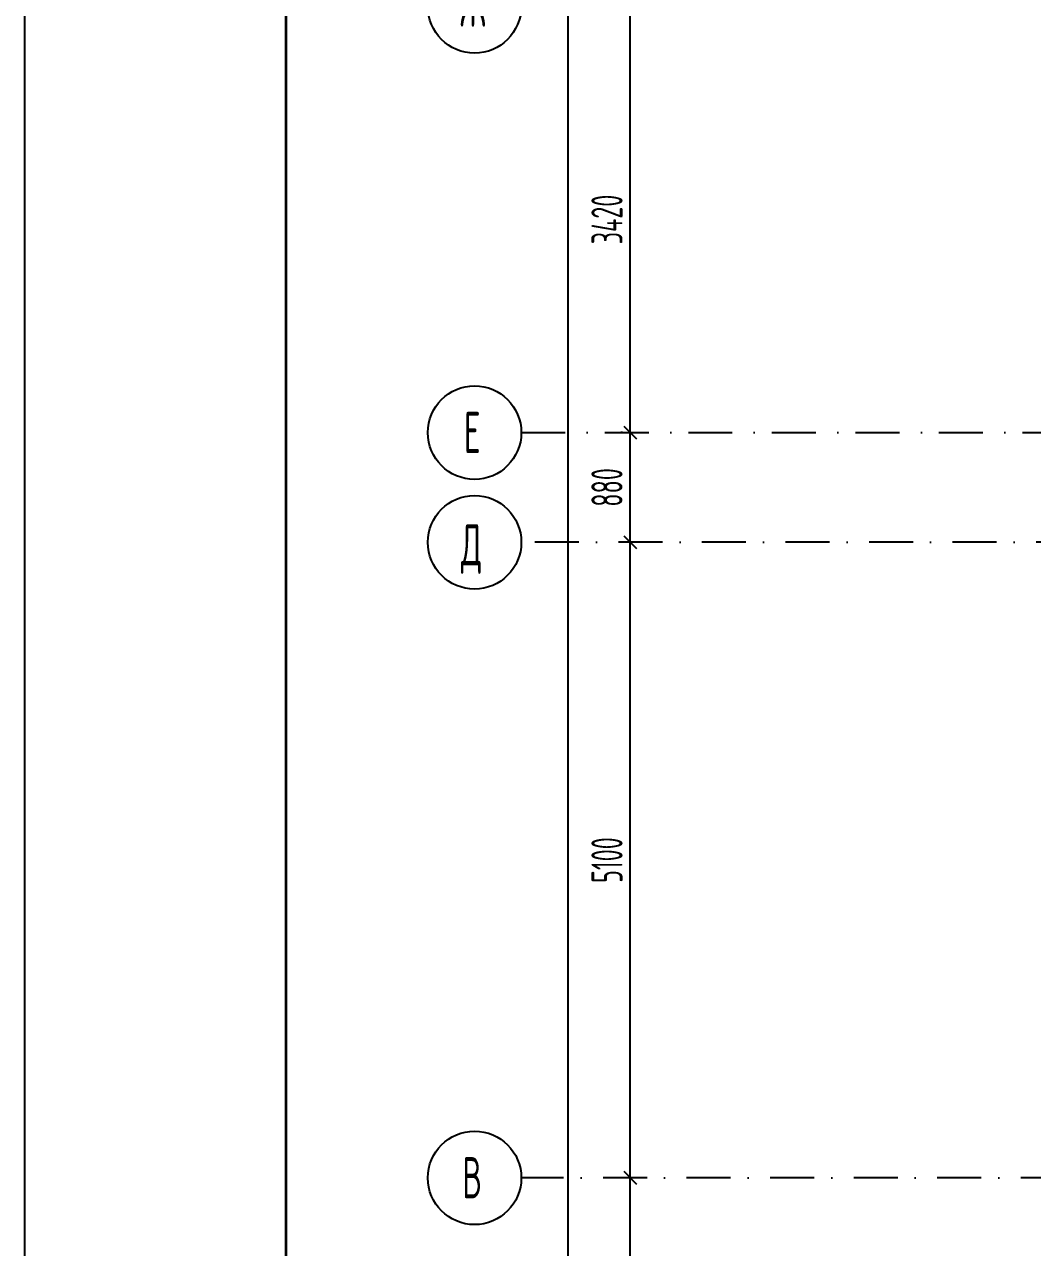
# Model space of a CAD drawing. Extents: x -1560602 to 321118, y -2308202 to -430103.
# Drawn here: x -1560602 to -1552512, y -2124734 to -2114920 of the extents above; entities that cross this region are included whole.
import ezdxf

# ---------------------------------------------------------------- set-up
doc = ezdxf.new("R2010")
doc.units = 0
doc.header["$MEASUREMENT"] = 0
doc.header["$PDSIZE"] = -5
doc.linetypes.add('Dot & Dashed', pattern=[670.277762, 352.777767, -176.388884, 0, -141.111112])
doc.linetypes.add('Штрихпунктирная', pattern=[0.670278, 0.352778, -0.176389, 0, -0.141111])
doc.layers.get('0').update_dxf_attribs({"color": 255, "linetype": 'CONTINUOUS'})
doc.layers.get('Defpoints').update_dxf_attribs({"linetype": 'CONTINUOUS'})
doc.layers.add('Оси', color=253, linetype='Dot & Dashed')
doc.layers.add('РАЗМЕРЫ', color=255, linetype='CONTINUOUS')
doc.styles.add('GOST 2.304', font='CS_Gost2304.shx', dxfattribs={"width": 0.7})
doc.styles.get("Standard").update_dxf_attribs({"font": 'spds.shx', "width": 0.7, "height": 250})
doc.styles.add('СГЕНЕРИР_СТИЛЬ_1', font='')
doc.styles.get('СГЕНЕРИР_СТИЛЬ_1').set_extended_font_data('GOST_type_A')
doc.dimstyles.new('SPDS', dxfattribs={"dimscale": 100, "dimtxt": 2.5, "dimasz": 1, "dimexe": 0.75, "dimexo": 0.625, "dimtad": 1, "dimdec": 0, "dimtxsty": 'GOST 2.304', "dimblk": 'OBLIQUE', "dimcen": 2.5, "dimdle": 1, "dimadec": 0, "dimazin": 2, "dimtfac": 0.75, "dimtdec": 0, "dimtmove": 0, "dimatfit": 0, "dimfxl": 1, "dimtolj": 1, "dimarcsym": 1})

# ---------------------------------------------------------------- blocks, each defined once
blk = doc.blocks.new('_Oblique')
at = {"color": 0, "linetype": 'ByBlock', "lineweight": -2}
blk.add_line((-0.5, -0.5), (0.5, 0.5), dxfattribs=at)
blk = doc.blocks.new('*D341')
at = {"layer": 'Defpoints', "color": 0, "transparency": 16777216}
for p in [(-1555739.6, -2124174.8), (-1555739.6, -2124174.8), (-1555739.6, -2127924.8)]:
    blk.add_point(p, dxfattribs=at)
at = {"layer": 'РАЗМЕРЫ', "color": 0, "lineweight": -2, "transparency": 16777216}
for p, q in [((-1555739.6, -2128024.8), (-1555739.6, -2124074.8)), ((-1555802.1, -2124174.8), (-1555814.6, -2124174.8)), ((-1555802.1, -2127924.8), (-1555814.6, -2127924.8))]:
    blk.add_line(p, q, dxfattribs=at)
at = {"layer": 'РАЗМЕРЫ', "color": 0, "lineweight": -2, "transparency": 16777216, "xscale": 100, "yscale": 100, "zscale": 100}
for p, rotation in [((-1555739.6, -2124174.8), 90), ((-1555739.6, -2127924.8), 270)]:
    blk.add_blockref('_Oblique', p, dxfattribs=dict(at, rotation=rotation))
at = {"layer": 'РАЗМЕРЫ', "color": 0, "transparency": 16777216, "insert": (-1555927.1, -2126049.8), "char_height": 250, "attachment_point": 5, "rotation": 90, "style": 'GOST 2.304'}
blk.add_mtext('\\A1;3750', dxfattribs=at)
blk = doc.blocks.new('*D342')
at = {"layer": 'Defpoints', "color": 0, "transparency": 16777216}
for p in [(-1555739.6, -2119074.8), (-1555739.6, -2119074.8), (-1555739.6, -2124174.8)]:
    blk.add_point(p, dxfattribs=at)
at = {"layer": 'РАЗМЕРЫ', "color": 0, "lineweight": -2, "transparency": 16777216}
for p, q in [((-1555739.6, -2124274.8), (-1555739.6, -2118974.8)), ((-1555802.1, -2119074.8), (-1555814.6, -2119074.8)), ((-1555802.1, -2124174.8), (-1555814.6, -2124174.8))]:
    blk.add_line(p, q, dxfattribs=at)
at = {"layer": 'РАЗМЕРЫ', "color": 0, "lineweight": -2, "transparency": 16777216, "xscale": 100, "yscale": 100, "zscale": 100}
for p, rotation in [((-1555739.6, -2119074.8), 90), ((-1555739.6, -2124174.8), 270)]:
    blk.add_blockref('_Oblique', p, dxfattribs=dict(at, rotation=rotation))
at = {"layer": 'РАЗМЕРЫ', "color": 0, "transparency": 16777216, "insert": (-1555927.1, -2121624.8), "char_height": 250, "attachment_point": 5, "rotation": 90, "style": 'GOST 2.304'}
blk.add_mtext('\\A1;5100', dxfattribs=at)
blk = doc.blocks.new('*D343')
at = {"layer": 'Defpoints', "color": 0, "transparency": 16777216}
for p in [(-1555739.6, -2118194.8), (-1555739.6, -2118194.8), (-1555739.6, -2119074.8)]:
    blk.add_point(p, dxfattribs=at)
at = {"layer": 'РАЗМЕРЫ', "color": 0, "lineweight": -2, "transparency": 16777216}
for p, q in [((-1555739.6, -2119174.8), (-1555739.6, -2118094.8)), ((-1555802.1, -2118194.8), (-1555814.6, -2118194.8)), ((-1555802.1, -2119074.8), (-1555814.6, -2119074.8))]:
    blk.add_line(p, q, dxfattribs=at)
at = {"layer": 'РАЗМЕРЫ', "color": 0, "lineweight": -2, "transparency": 16777216, "xscale": 100, "yscale": 100, "zscale": 100}
for p, rotation in [((-1555739.6, -2118194.8), 90), ((-1555739.6, -2119074.8), 270)]:
    blk.add_blockref('_Oblique', p, dxfattribs=dict(at, rotation=rotation))
at = {"layer": 'РАЗМЕРЫ', "color": 0, "transparency": 16777216, "insert": (-1555927.1, -2118634.8), "char_height": 250, "attachment_point": 5, "rotation": 90, "style": 'GOST 2.304'}
blk.add_mtext('\\A1;880', dxfattribs=at)
blk = doc.blocks.new('*D344')
at = {"layer": 'Defpoints', "color": 0, "transparency": 16777216}
for p in [(-1555739.6, -2114774.8), (-1555739.6, -2114774.8), (-1555739.6, -2118194.8)]:
    blk.add_point(p, dxfattribs=at)
at = {"layer": 'РАЗМЕРЫ', "color": 0, "lineweight": -2, "transparency": 16777216}
for p, q in [((-1555739.6, -2118294.8), (-1555739.6, -2114674.8)), ((-1555802.1, -2114774.8), (-1555814.6, -2114774.8)), ((-1555802.1, -2118194.8), (-1555814.6, -2118194.8))]:
    blk.add_line(p, q, dxfattribs=at)
at = {"layer": 'РАЗМЕРЫ', "color": 0, "lineweight": -2, "transparency": 16777216, "xscale": 100, "yscale": 100, "zscale": 100}
for p, rotation in [((-1555739.6, -2114774.8), 90), ((-1555739.6, -2118194.8), 270)]:
    blk.add_blockref('_Oblique', p, dxfattribs=dict(at, rotation=rotation))
at = {"layer": 'РАЗМЕРЫ', "color": 0, "transparency": 16777216, "insert": (-1555927.1, -2116484.8), "char_height": 250, "attachment_point": 5, "rotation": 90, "style": 'GOST 2.304'}
blk.add_mtext('\\A1;3420', dxfattribs=at)
blk = doc.blocks.new('*D346')
at = {"layer": 'Defpoints', "color": 0, "transparency": 16777216}
for p in [(-1556239.7, -2076464.8), (-1556239.6, -2076464.8), (-1556239.6, -2127924.9)]:
    blk.add_point(p, dxfattribs=at)
at = {"layer": 'РАЗМЕРЫ', "color": 0, "lineweight": -2, "transparency": 16777216}
for p, q in [((-1556239.6, -2128024.9), (-1556239.6, -2076364.8)), ((-1556177.2, -2076464.8), (-1556164.6, -2076464.8)), ((-1556302.1, -2127924.9), (-1556314.6, -2127924.9))]:
    blk.add_line(p, q, dxfattribs=at)
at = {"layer": 'РАЗМЕРЫ', "color": 0, "lineweight": -2, "transparency": 16777216, "xscale": 100, "yscale": 100, "zscale": 100}
for p, rotation in [((-1556239.6, -2076464.8), 90), ((-1556239.6, -2127924.9), 270)]:
    blk.add_blockref('_Oblique', p, dxfattribs=dict(at, rotation=rotation))
at = {"layer": 'РАЗМЕРЫ', "color": 0, "transparency": 16777216, "insert": (-1556427.1, -2102194.8), "char_height": 250, "attachment_point": 5, "rotation": 90, "style": 'GOST 2.304'}
blk.add_mtext('\\A1;51460', dxfattribs=at)

msp = doc.modelspace()

# ---------------------------------------------------------------- linework, layer by layer
at = {"color": 0, "lineweight": 35, "ltscale": 100}
msp.add_line((-1558501.6, -2146617.3), (-1558501.6, -2073990.4), dxfattribs=at)
at = {"layer": 'Defpoints', "color": 0, "linetype": 'Continuous', "ltscale": 100}
msp.add_line((-1560601.6, -2073490.4), (-1560601.6, -2147148.6), dxfattribs=at)
at = {"layer": 'Оси', "color": 0, "linetype": 'Штрихпунктирная', "lineweight": -3, "ltscale": 1000}
for p, q in [((-1556614.6, -2118194.8), (-1502159.3, -2118194.8)), ((-1497159.3, -2119074.8), (-1556614.5, -2119074.8)), ((-1544879.3, -2124174.8), (-1556614.5, -2124174.8))]:
    msp.add_line(p, q, dxfattribs=at)
at = {"layer": 'Оси', "color": 0, "linetype": 'Continuous', "ltscale": 100}
for centre in [(-1556989.6, -2114774.8), (-1556989.6, -2118194.8), (-1556989.5, -2119074.8), (-1556989.5, -2124174.8)]:
    msp.add_circle(centre, 375, dxfattribs=at)

# ---------------------------------------------------------------- texts
at = {"layer": 'Оси', "color": 0, "linetype": 'Continuous', "width": 0.7}
for s, p in [('Ж', (-1557110.9, -2114938)), ('Е', (-1557076.3, -2118358)), ('Д', (-1557099.2, -2119260.4)), ('В', (-1557087.6, -2124338))]:
    msp.add_text(s, height=330, dxfattribs=at).set_placement(p)
at = {"layer": 'Оси', "color": 0, "ltscale": 100, "char_height": 0.23, "attachment_point": 5, "rotation": 90, "style": 'СГЕНЕРИР_СТИЛЬ_1'}
for s, insert in [('\\A1;3420000', (-1555739.8, -2116484.8)), ('\\A1;880000', (-1555739.8, -2118634.8)), ('\\A1;5100002', (-1555739.8, -2121624.8))]:
    msp.add_mtext(s, dxfattribs=dict(at, insert=insert))

# ---------------------------------------------------------------- dimensions: what is measured, and where the dimension line sits
at = {"layer": 'РАЗМЕРЫ', "color": 0}
for base, p1, p2, picture, middle in [((-1556239.6, -2076464.8), (-1556239.6, -2127924.9), (-1556239.7, -2076464.8), '*D346', (-1556427.1, -2102194.8)), ((-1555739.6, -2114774.8), (-1555739.6, -2118194.8), (-1555739.6, -2114774.8), '*D344', (-1555927.1, -2116484.8)), ((-1555739.6, -2118194.8), (-1555739.6, -2119074.8), (-1555739.6, -2118194.8), '*D343', (-1555927.1, -2118634.8)), ((-1555739.6, -2119074.8), (-1555739.6, -2124174.8), (-1555739.6, -2119074.8), '*D342', (-1555927.1, -2121624.8)), ((-1555739.6, -2124174.8), (-1555739.6, -2127924.8), (-1555739.6, -2124174.8), '*D341', (-1555927.1, -2126049.8))]:
    dim = msp.add_linear_dim(base=base, p1=p1, p2=p2, angle=90, dimstyle='SPDS', override={"dimscale": 100, "dimlfac": 1, "dimtxsty": 'GOST 2.304', "dimtolj": 1}, dxfattribs=at)
    dim.commit()
    dim.dimension.update_dxf_attribs({"geometry": picture, "text_midpoint": middle})

doc.saveas('drawing.dxf')
